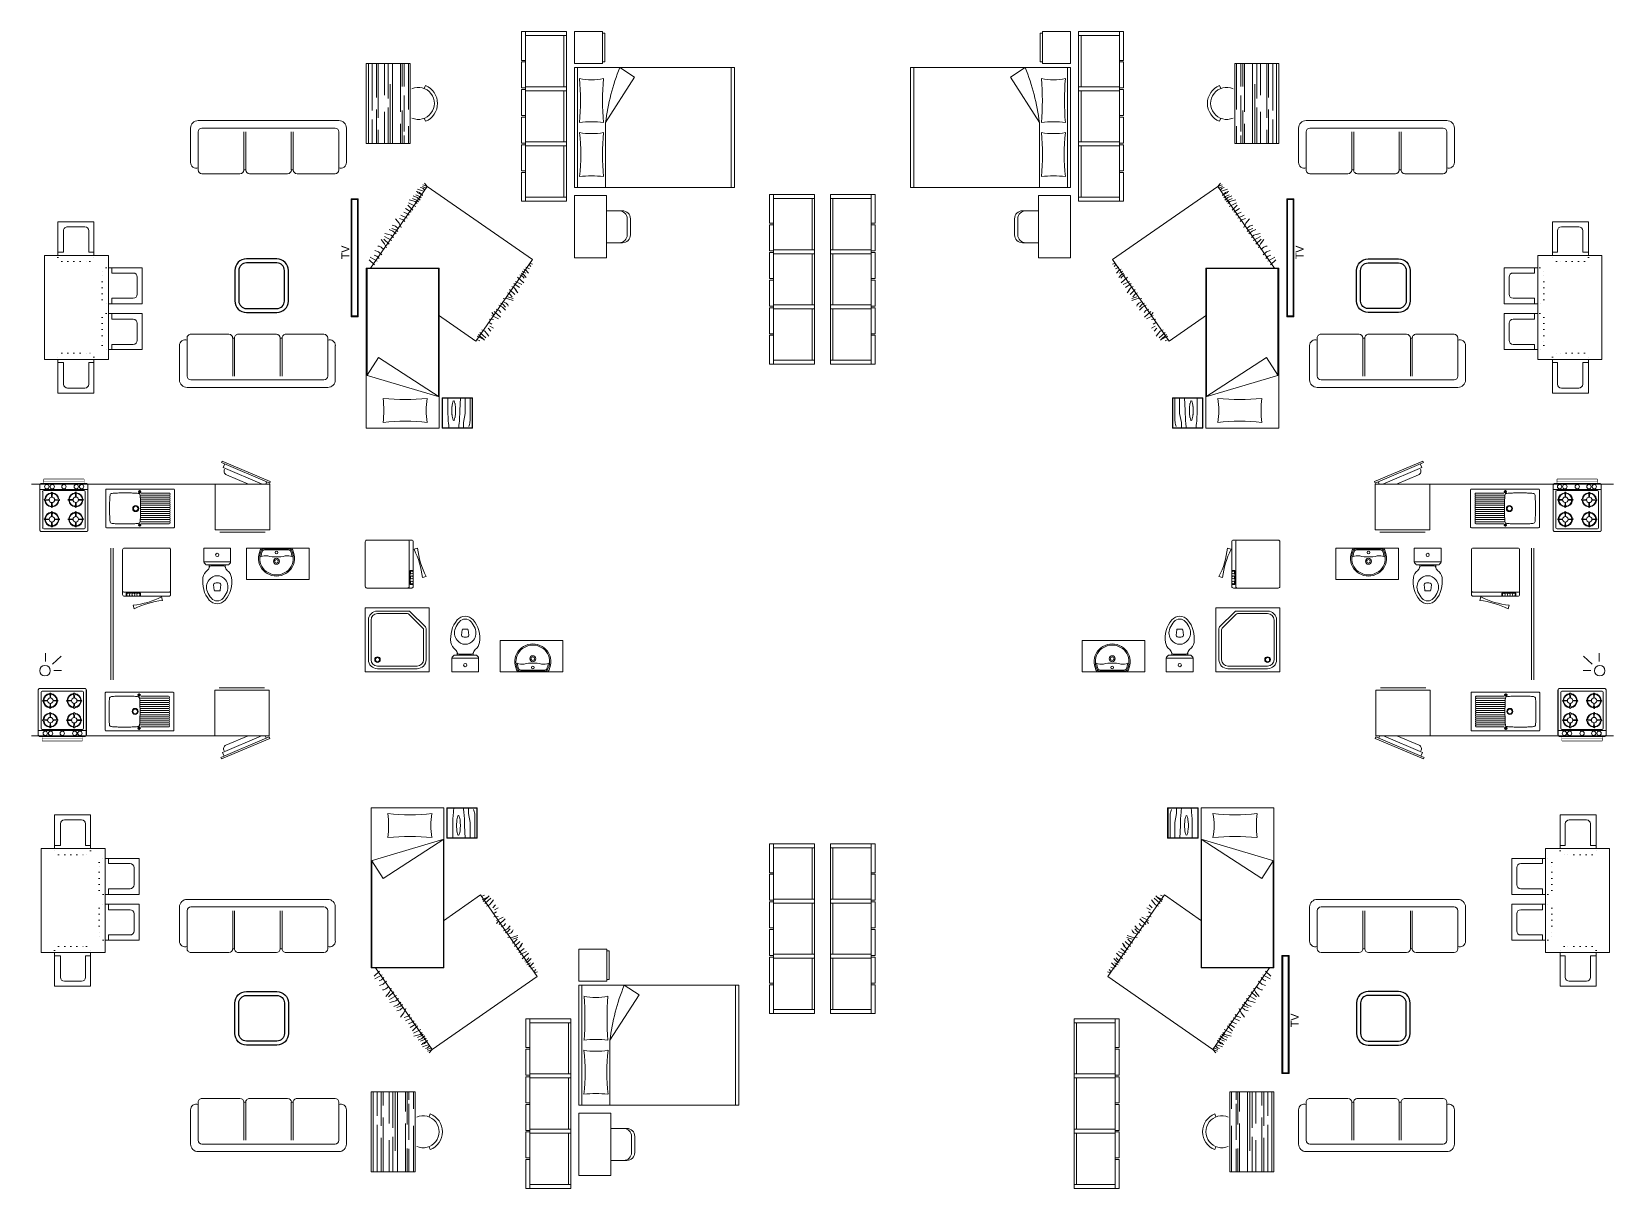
# Model space of a CAD drawing. Header units: centimetres. Extents: x 562865 to 1310255, y -148070 to 32737.
# Drawn here: x 608587 to 610563, y 17103 to 18549 of the extents above; entities that cross this region are included whole.
import ezdxf
from ezdxf.enums import TextEntityAlignment as Align

# ---------------------------------------------------------------- set-up
doc = ezdxf.new("R2010")
doc.units = ezdxf.units.CM
doc.header["$LTSCALE"] = 2.5
doc.linetypes.add('ACAD_ISO07W100', pattern=[3, 0, -3])
doc.layers.get('0').update_dxf_attribs({"color": 86})
doc.layers.add('iç ölçü', color=106, linetype='Continuous', lineweight=18)
doc.styles.add('PINAR', font='comic.ttf')

# ---------------------------------------------------------------- blocks, each defined once
blk = doc.blocks.new('Buzdlb')
at = {"linetype": 'Continuous'}
for p, q in [((-34, -61), (-34, -4)), ((-34, -4), (-34, -61)), ((28.3, -1), (-28.3, -1)), ((34, -4), (34, -61)), ((-33.3, -61), (-34, -61)), ((-34, -61), (-33.3, -61)), ((34, -61), (-33.3, -61)), ((34.8, -64.1), (-25.4, -89.7))]:
    blk.add_line(p, q, dxfattribs=at)
blk.add_line((-34, -61), (34, -61))
at = {"color": 8, "linetype": 'Continuous'}
for p, q in [((-26.2, -87.9), (34, -62.3)), ((-24.1, -81.6), (24.5, -61)), ((7.7, -61), (-19.9, -72.7)), ((30.1, -63.3), (29.1, -61)), ((34, -62.3), (34.8, -64.1)), ((-25.4, -89.7), (-26.2, -87.9)), ((-24.1, -81.6), (-22.4, -85.6))]:
    blk.add_line(p, q, dxfattribs=at)
at = {"linetype": 'Continuous'}
blk.add_lwpolyline([(34, -4), (-33.3, -4), (-34, -4), (-33.3, -4)], dxfattribs=at)
at = {"color": 8, "linetype": 'Continuous'}
blk.add_arc((-18, -77.3), 5, 113.0218, 209.5883, dxfattribs=at)
blk = doc.blocks.new('Firin-1')
for p, q in [((-26.8, -49.8), (-26.8, -4.8)), ((-25.5, -3.4), (25, -3.4)), ((26.3, -4.8), (26.3, -49.8)), ((-30.3, -52.6), (29.7, -52.6)), ((25, -51.2), (-25.5, -51.2))]:
    blk.add_line(p, q)
at = {"color": 8}
for p, q in [((-24.6, -14.6), (-19.1, -15)), ((-24.6, -16), (-19.1, -15.7)), ((-15.9, -6), (-15.6, -11.5)), ((-15.9, -24.6), (-15.6, -19.2)), ((-14.6, -6), (-14.9, -11.5)), ((-14.6, -24.6), (-14.9, -19.2)), ((-5.9, -14.6), (-11.4, -15)), ((-5.9, -16), (-11.4, -15.7)), ((5.3, -14.6), (10.7, -15)), ((5.3, -16), (10.7, -15.7)), ((13.9, -6), (14.2, -11.5)), ((13.9, -24.6), (14.2, -19.2)), ((15.2, -6), (14.9, -11.5)), ((15.2, -24.6), (14.9, -19.2)), ((23.9, -14.6), (18.4, -15)), ((23.9, -16), (18.4, -15.7)), ((-24.6, -38.9), (-19.1, -39.2)), ((-15.9, -30.3), (-15.6, -35.7)), ((-14.6, -30.3), (-14.9, -35.7)), ((-5.9, -38.9), (-11.4, -39.2)), ((5.3, -39.1), (10.7, -39.4)), ((13.9, -30.4), (14.2, -35.9)), ((15.2, -30.4), (14.9, -35.9)), ((23.9, -39.1), (18.4, -39.4)), ((-24.6, -40.3), (-19.1, -39.9)), ((-15.9, -48.9), (-15.6, -43.4)), ((-14.6, -48.9), (-14.9, -43.4)), ((-5.9, -40.3), (-11.4, -39.9)), ((5.3, -40.4), (10.7, -40.1)), ((13.9, -49.1), (14.2, -43.6)), ((15.2, -49.1), (14.9, -43.6)), ((23.9, -40.4), (18.4, -40.1))]:
    blk.add_line(p, q, dxfattribs=at)
at = {"const_width": 1.36}
blk.add_lwpolyline([(29.7, -2.1), (29.7, -58, -0.414214), (27.7, -60), (-28.2, -60, -0.414214), (-30.3, -58), (-30.3, -2.1, -0.414214), (-28.2, 0), (27.7, 0, -0.414214)], format="xyb", close=True, dxfattribs=at)
at = {"color": 8, "const_width": 0.682}
for points in [[(-25.5, -61), (-25.5, -65.1)], [(-25.5, -63), (25, -63)], [(-24.8, -65.8), (24.3, -65.8)], [(25, -65.1), (25, -61)]]:
    blk.add_lwpolyline(points, dxfattribs=at)
for points in [[(-25.5, -65.1, 0.414214), (-24.8, -65.8, 0.414214)], [(24.3, -65.8, 0.414214), (25, -65.1, 0.414214)]]:
    blk.add_lwpolyline(points, format="xyb", dxfattribs=at)
at = {"color": 8}
for centre, radius in [((-15.3, -15.3), 3.41), ((14.6, -15.3), 3.41), ((-15.3, -39.6), 3.41), ((14.6, -39.7), 3.41), ((-21.6, -56), 2.73), ((-14.9, -56), 2.73), ((-0.3, -56), 2.73), ((15.2, -56), 2.73), ((21.8, -56), 2.73)]:
    blk.add_circle(centre, radius, dxfattribs=at)
for centre, start, end in [((-25.5, -4.8), 90, 180), ((25, -4.8), 0, 90), ((-25.5, -49.8), 180, 270), ((25, -49.8), 270, 0)]:
    blk.add_arc(centre, 1.36, start, end)
for centre, radius, start, end in [((-23.7, -15.3), 1.12, 142.346, 217.654), ((-15.3, -15.3), 8.86, 94.2199, 175.7801), ((-15.3, -15.3), 8.86, 184.2199, 265.7801), ((-15.3, -15.3), 8.18, 94.2736, 175.7264), ((-15.3, -15.3), 8.18, 184.2736, 265.7264), ((-19.3, -15.3), 0.415, 304.85, 55.15), ((-15.3, -6.9), 1.12, 52.346, 127.654), ((-15.3, -11.2), 0.415, 214.85, 325.15), ((-15.3, -19.4), 0.415, 34.85, 145.15), ((-15.3, -15.3), 8.86, 4.2199, 85.7801), ((-15.3, -15.3), 8.18, 4.2736, 85.7264), ((-15.3, -15.3), 8.18, 274.2736, 355.7264), ((-15.3, -15.3), 8.86, 274.2199, 355.7801), ((-11.2, -15.3), 0.415, 124.85, 235.15), ((-6.8, -15.3), 1.12, 322.346, 37.654), ((6.1, -15.3), 1.12, 142.346, 217.654), ((14.6, -15.3), 8.86, 94.2199, 175.7801), ((14.6, -15.3), 8.86, 184.2199, 265.7801), ((14.6, -15.3), 8.18, 94.2736, 175.7264), ((14.6, -15.3), 8.18, 184.2736, 265.7264), ((10.5, -15.3), 0.415, 304.85, 55.15), ((14.6, -6.9), 1.12, 52.346, 127.654), ((14.6, -11.2), 0.415, 214.85, 325.15), ((14.6, -19.4), 0.415, 34.85, 145.15), ((14.6, -15.3), 8.86, 4.2199, 85.7801), ((14.6, -15.3), 8.18, 4.2736, 85.7264), ((14.6, -15.3), 8.18, 274.2736, 355.7264), ((14.6, -15.3), 8.86, 274.2199, 355.7801), ((18.7, -15.3), 0.415, 124.85, 235.15), ((23, -15.3), 1.12, 322.346, 37.654), ((-23.7, -39.6), 1.12, 142.346, 217.654), ((-15.3, -39.6), 8.86, 94.2199, 175.7801), ((-15.3, -39.6), 8.18, 94.2736, 175.7264), ((-19.3, -39.6), 0.415, 304.85, 55.15), ((-15.3, -23.8), 1.12, 232.346, 307.654), ((-15.3, -31.2), 1.12, 52.346, 127.654), ((-15.3, -35.5), 0.415, 214.85, 325.15), ((-15.3, -39.6), 8.86, 4.2199, 85.7801), ((-15.3, -39.6), 8.18, 4.2736, 85.7264), ((-11.2, -39.6), 0.415, 124.85, 235.15), ((-6.8, -39.6), 1.12, 322.346, 37.654), ((6.1, -39.7), 1.12, 142.346, 217.654), ((14.6, -39.7), 8.86, 94.2199, 175.7801), ((14.6, -39.7), 8.18, 94.2736, 175.7264), ((10.5, -39.7), 0.415, 304.85, 55.15), ((14.6, -23.8), 1.12, 232.346, 307.654), ((14.6, -31.3), 1.12, 52.346, 127.654), ((14.6, -35.7), 0.415, 214.85, 325.15), ((14.6, -39.7), 8.86, 4.2199, 85.7801), ((14.6, -39.7), 8.18, 4.2736, 85.7264), ((18.7, -39.7), 0.415, 124.85, 235.15), ((23, -39.7), 1.12, 322.346, 37.654), ((-15.3, -39.6), 8.86, 184.2199, 265.7801), ((-15.3, -39.6), 8.18, 184.2736, 265.7264), ((-15.3, -48), 1.12, 232.346, 307.654), ((-15.3, -43.7), 0.415, 34.85, 145.15), ((-15.3, -39.6), 8.86, 274.2199, 355.7801), ((-15.3, -39.6), 8.18, 274.2736, 355.7264), ((14.6, -39.7), 8.86, 184.2199, 265.7801), ((14.6, -39.7), 8.18, 184.2736, 265.7264), ((14.6, -48.2), 1.12, 232.346, 307.654), ((14.6, -43.8), 0.415, 34.85, 145.15), ((14.6, -39.7), 8.86, 274.2199, 355.7801), ((14.6, -39.7), 8.18, 274.2736, 355.7264)]:
    blk.add_arc(centre, radius, start, end, dxfattribs=at)
blk = doc.blocks.new('Evye-2')
for p, q in [((-37.5, -23), (-37.5, 23.5)), ((-36.5, 24.5), (47.5, 24.5)), ((3, 21), (7, 21)), ((5, 19), (5, 23)), ((48.5, -23), (48.5, 23.5)), ((5, -22.5), (5, -18.5)), ((-36.5, -24), (47.5, -24)), ((3, -20.5), (7, -20.5))]:
    blk.add_line(p, q)
at = {"color": 8}
for p, q in [((41.7, 16.9366), (5.5459, 16.9366)), ((41.7, 14.3766), (6, 14.3766)), ((41.7, 11.8166), (6, 11.8166)), ((41.7, 9.2566), (6, 9.2566)), ((41.7, 6.6966), (6.0519, 6.6966)), ((41.7, 4.1366), (6.0917, 4.1366)), ((41.7, 1.5766), (6.1117, 1.5766)), ((7, 19.5), (41.7, 19.5)), ((42.9, 18.3), (42.9, 18.1366)), ((42.9, 15.7366), (42.9, 15.5766)), ((42.9, 13.1766), (42.9, 13.0166)), ((42.9, 10.6166), (42.9, 10.4566)), ((42.9, 8.0566), (42.9, 7.8966)), ((42.9, 5.4966), (42.9, 5.3366)), ((42.9, 2.9366), (42.9, 2.7766)), ((42.9, 0.3766), (42.9, 0.2166)), ((41.7, -16.3434), (5.5602, -16.3434)), ((41.7, -8.6634), (6, -8.6634)), ((41.7, -11.2234), (6, -11.2234)), ((41.7, -13.7834), (6, -13.7834)), ((41.7, -6.1034), (6.0537, -6.1034)), ((41.7, -3.5434), (6.0928, -3.5434)), ((41.7, -0.9834), (6.1121, -0.9834)), ((7, -19), (41.7, -19)), ((42.9, -2.1834), (42.9, -2.3434)), ((42.9, -4.7434), (42.9, -4.9034)), ((42.9, -7.3034), (42.9, -7.4634)), ((42.9, -9.8634), (42.9, -10.0234)), ((42.9, -12.4234), (42.9, -12.5834)), ((42.9, -14.9834), (42.9, -15.1434)), ((42.9, -17.5434), (42.9, -17.8))]:
    blk.add_line(p, q, dxfattribs=at)
for centre, radius in [((5, 21), 1.5), ((0, 0), 3.75), ((0, 0), 2.9), ((5, -20.5), 1.5)]:
    blk.add_circle(centre, radius)
for centre, radius, start, end in [((-36.5, 23.5), 1, 90, 180), ((47.5, 23.5), 1, 0, 90), ((299.8725, 0.2501), 332.4869, 178.626321, 180.000028), ((299.8725, 0.2498), 332.4869, 179.999972, 181.373679), ((134.2205, 4.2225), 166.7873, 176.686806, 178.626337), ((34.8012, 9.9778), 67.2016, 174.430498, 176.686733), ((-29.5, 16.5), 2.5831, 90, 180), ((-22.9779, -47.8015), 67.2017, 93.313256, 95.56949), ((-17.2225, -147.2206), 166.7873, 91.373663, 93.313194), ((-13.2502, -312.8726), 332.4869, 89.999972, 91.373679), ((-13.2498, -312.8726), 332.4869, 88.626321, 90.000028), ((-9.2775, -147.2206), 166.7873, 86.686806, 88.626337), ((-3.5221, -47.8011), 67.2014, 84.430506, 86.686741), ((3, 16.5), 2.5831, 0, 90), ((-61.3012, 9.9779), 67.2016, 3.313246, 5.569481), ((-160.7205, 4.2225), 166.7873, 1.373663, 3.313194), ((-326.3726, 0.2498), 332.4869, 358.626321, 0.000028), ((-326.3725, 0.2501), 332.4869, 359.999972, 1.373679), ((134.2205, -3.7226), 166.7873, 181.373663, 183.313194), ((34.8012, -9.4779), 67.2015, 183.313269, 185.569504), ((-29.5, -16), 2.5831, 180, 270), ((-22.9779, 48.3014), 67.2017, 264.43051, 266.686744), ((-17.2225, 147.7205), 166.7873, 266.686806, 268.626337), ((-13.2502, 313.3725), 332.4869, 268.626321, 270.000028), ((-13.2498, 313.3725), 332.4869, 269.999972, 271.373679), ((-9.2775, 147.7205), 166.7873, 271.373663, 273.313194), ((-3.5221, 48.301), 67.2014, 273.313238, 275.569472), ((3, -16), 2.5831, 270, 0), ((-61.3012, -9.478), 67.2015, 354.430518, 356.686753), ((-160.7205, -3.7226), 166.7873, 356.686806, 358.626337), ((-36.5, -23), 1, 180, 270), ((47.5, -23), 1, 270, 0)]:
    blk.add_arc(centre, radius, start, end)
for centre, start, end in [((41.7, 18.3), 0, 90), ((41.7, 18.1366), 270, 0), ((41.7, 15.7366), 0, 90), ((41.7, 15.5766), 270, 0), ((41.7, 13.1766), 0, 90), ((41.7, 13.0166), 270, 0), ((41.7, 10.6166), 0, 90), ((41.7, 10.4566), 270, 0), ((41.7, 8.0566), 0, 90), ((41.7, 7.8966), 270, 0), ((41.7, 5.4966), 0, 90), ((41.7, 5.3366), 270, 0), ((41.7, 2.9366), 0, 90), ((41.7, 2.7766), 270, 0), ((41.7, 0.3766), 0, 90), ((41.7, 0.2166), 270, 0), ((41.7, -2.1834), 0, 90), ((41.7, -2.3434), 270, 0), ((41.7, -4.7434), 0, 90), ((41.7, -4.9034), 270, 0), ((41.7, -7.3034), 0, 90), ((41.7, -7.4634), 270, 0), ((41.7, -9.8634), 0, 90), ((41.7, -10.0234), 270, 0), ((41.7, -12.4234), 0, 90), ((41.7, -12.5834), 270, 0), ((41.7, -14.9834), 0, 90), ((41.7, -15.1434), 270, 0), ((41.7, -17.5434), 0, 90), ((41.7, -17.8), 270, 0)]:
    blk.add_arc(centre, 1.2, start, end, dxfattribs=at)
blk = doc.blocks.new('Klozet-1')
for p, q in [((16.75, 0), (-16.75, 0)), ((16.75, -17.5), (16.75, 0)), ((-16.75, -17.5), (-16.75, 0)), ((0, -17), (-16.75, -17)), ((0, -17), (16.75, -17)), ((0, -21), (-13.8398, -21)), ((-10, -23), (-10, -21)), ((-8.0157, -22.0272), (0, -22.0272)), ((0, -21), (13.8397, -21)), ((8.0156, -22.0272), (0, -22.0272)), ((10, -23), (10, -21)), ((-3.7475, -52.5499), (-4.5772, -46.068)), ((0, -53.5), (-2.7488, -53.5)), ((0, -53.5), (2.7487, -53.5)), ((3.7475, -52.5499), (4.5771, -46.068))]:
    blk.add_line(p, q)
for centre, radius, start, end in [((-14.75, -17.5), 2, 180, 245.214224), ((-16.6366, -21.5854), 2.5, 21.212156, 65.214224), ((0, -8.5), 2, 90, 270), ((0, -8.5), 2, 270, 90), ((16.6365, -21.5854), 2.5, 114.785776, 158.787844), ((14.75, -17.5), 2, 294.785776, 0), ((16.7492, -42.2359), 35, 171.135952, 220.418686), ((-4, -39), 14, 126.869898, 171.135952), ((-13.8398, -20.5), 0.5, 201.212156, 270), ((-16, -23), 6, 306.869898, 0), ((0, -47.5), 13, 90, 142.16423), ((-8.0157, -24.0272), 2, 90, 176.416678), ((0, -47.5), 13, 37.83577, 90), ((8.0156, -24.0272), 2, 3.583322, 90), ((-16.7492, -42.2359), 35, 319.581314, 8.864048), ((16, -23), 6, 180, 233.130102), ((4, -39), 14, 8.864048, 53.130102), ((13.8397, -20.5), 0.5, 270, 338.787844), ((1.5795, -48.7268), 15, 142.16423, 203.165473), ((16.7492, -42.2359), 31.5, 203.165473, 220.418686), ((-2.5933, -45.8141), 2, 103.10266, 187.293703), ((-2.7488, -52.5), 1, 182.862405, 270), ((0.8071, -60.4236), 17, 92.721352, 103.10266), ((-0.8072, -60.4236), 17, 76.89734, 87.278648), ((2.7487, -52.5), 1, 270, 357.137595), ((2.5933, -45.8141), 2, 352.706297, 76.89734), ((-16.7492, -42.2359), 31.5, 319.581314, 336.834527), ((-1.5796, -48.7268), 15, 336.834527, 37.83577), ((0, -56.5), 13, 220.418686, 270), ((0, -56.5), 9.5, 220.418686, 270), ((0, -56.5), 9.5, 270, 319.581314), ((0, -56.5), 13, 270, 319.581314)]:
    blk.add_arc(centre, radius, start, end)
blk = doc.blocks.new('Lav-1')
for p, q in [((-18.7083, 0), (18.7083, 0)), ((-15.105, -2.2), (0, -2.2)), ((15.105, -2.2), (0, -2.2))]:
    blk.add_line(p, q)
at = {"color": 8}
for p in [(-15.9925, -0.7), (15.9925, -0.7)]:
    blk.add_line(p, (0, -0.7), dxfattribs=at)
for centre, radius, start, end in [((0, -12.5), 22.5, 146.251011, 270), ((0, -12.5), 22.5, 270, 33.748989), ((0, -12.5), 19.5, 152.688782, 175.764074), ((-13.5377, -21.504), 12, 77.387843, 119.499625), ((-15.105, -4.7), 2.5, 90, 152.688782), ((0, 39), 50, 257.387843, 270), ((0, 39), 50, 270, 282.612157), ((13.5377, -21.504), 12, 60.500375, 102.612157), ((15.105, -4.7), 2.5, 27.311218, 90), ((0, -12.5), 19.5, 4.235926, 27.311218)]:
    blk.add_arc(centre, radius, start, end)
for centre, radius, start, end in [((0, -12.5), 21, 149.821029, 270), ((-15.9925, -3.2), 2.5, 90, 149.821029), ((0, -16.5), 3.75, 90, 270), ((0, -16.5), 2.3, 90, 270), ((0, -5.5), 1.75, 90, 270), ((0, -12.5), 21, 270, 30.178971), ((0, -5.5), 1.75, 270, 90), ((0, -16.5), 3.75, 270, 90), ((0, -16.5), 2.3, 270, 90), ((15.9925, -3.2), 2.5, 30.178971, 90)]:
    blk.add_arc(centre, radius, start, end, dxfattribs=at)
blk = doc.blocks.new('C.Mak')
at = {"color": 8}
for p, q in [((25.7, -56.1), (8.1, -56.1)), ((8.1, -56.1), (8.1, -59.3)), ((25.7, -59.3), (25.7, -56.1))]:
    blk.add_line(p, q, dxfattribs=at)
blk.add_lwpolyline([(-27.7, 0, 0.414214), (-29.7, -2), (-29.7, -58, 0.414214), (-27.7, -60), (28.2, -60, 0.414214), (30.3, -58), (30.3, -2, 0.414214), (28.2, 0)], format="xyb", close=True)
blk.add_lwpolyline([(-29.7, -53, 0.414214), (-27.7, -55), (28.2, -55, 0.414214), (30.3, -53)], format="xyb")
blk.add_lwpolyline([(15.9, -76), (17.2, -71.4, -0.091234), (-18.2, -60.9), (-19.5, -65.4, -0.091234)], format="xyb", close=True, dxfattribs=at)
for centre in [(10.7, -58.2), (16.9, -58.2), (23.3, -58.2)]:
    blk.add_circle(centre, 1.82, dxfattribs=at)
blk = doc.blocks.new('Dus')
for p, q in [((40, 0), (-40, 0)), ((-40, 0), (-40, -80)), ((40, -80), (40, 0)), ((-35.1213, -23.8298), (-16.1702, -4.8786)), ((24.8, -4), (-14.0488, -4)), ((36, -64.8), (36, -15.2)), ((-36, -25.9511), (-36, -64.8)), ((-24.8, -76), (24.8, -76)), ((-40, -80), (40, -80))]:
    blk.add_line(p, q)
at = {"color": 8}
for p, q in [((-31.9213, -25.1553), (-14.8447, -8.0786)), ((24.8, -7.2), (-12.7233, -7.2)), ((32.8, -64.8), (32.8, -15.2)), ((-32.8, -27.2766), (-32.8, -64.8)), ((-24.8, -72.8), (24.8, -72.8))]:
    blk.add_line(p, q, dxfattribs=at)
for radius in [3.5, 2.6]:
    blk.add_circle((24.7, -64.7), radius, dxfattribs=at)
for centre, radius, start, end in [((-14.0488, -7), 3, 90, 135), ((24.8, -15.2), 11.2, 0, 90), ((-33, -25.9511), 3, 135, 180), ((-24.8, -64.8), 11.2, 180, 270), ((24.8, -64.8), 11.2, 270, 0)]:
    blk.add_arc(centre, radius, start, end)
for centre, radius, start, end in [((-12.7233, -10.2), 3, 90, 135), ((24.8, -15.2), 8, 0, 90), ((-29.8, -27.2766), 3, 135, 180), ((-24.8, -64.8), 8, 180, 270), ((24.8, -64.8), 8, 270, 0)]:
    blk.add_arc(centre, radius, start, end, dxfattribs=at)
blk = doc.blocks.new('A$C3A3D5CC0')
at = {"color": 33}
for p, q in [((0, 9.5), (0, 185.2)), ((9.5, 194.7), (52.3, 194.7)), ((52.3, 0), (9.5, 0))]:
    blk.add_line(p, q, dxfattribs=at)
for p, q in [((9.5, 14.2), (9.5, 180.5)), ((14.2, 185.2), (61.7, 185.2)), ((66.5, 180.5), (66.5, 133)), ((61.7, 128.2), (14.2, 128.2)), ((14.2, 125.9), (61.7, 125.9)), ((61.7, 128.2), (61.7, 125.9)), ((66.5, 121.1), (66.5, 73.6)), ((9.5, 14.2), (9.5, 61.7)), ((61.7, 68.9), (14.2, 68.9)), ((14.2, 66.5), (61.7, 66.5)), ((61.7, 68.9), (61.7, 66.5)), ((66.5, 61.7), (66.5, 14.2)), ((61.7, 9.5), (14.2, 9.5))]:
    blk.add_line(p, q)
for centre, radius, start, end in [((9.5, 185.2), 9.5, 90, 180), ((52.3, 187.6), 7.12, 340.5288, 90), ((9.5, 9.5), 9.5, 180, 270), ((52.3, 7.1), 7.12, 270, 19.4712)]:
    blk.add_arc(centre, radius, start, end, dxfattribs=at)
for centre, start, end in [((14.2, 180.5), 90, 180), ((61.7, 180.5), 360, 90), ((61.7, 133), 270, 0), ((61.7, 121.1), 360, 90), ((61.7, 73.6), 270, 0), ((61.7, 61.7), 360, 90), ((14.2, 14.2), 180, 270), ((61.7, 14.2), 270, 0)]:
    blk.add_arc(centre, 4.75, start, end)
blk = doc.blocks.new('A$C7BC649DF')
at = {"color": 33}
for p, q in [((60.5, 214.3), (105.5, 214.3)), ((60.5, 176.1), (60.5, 214.3)), ((105.5, 214.3), (105.5, 176.1)), ((0, 159.7), (0, 114.7)), ((38.2, 159.7), (0, 159.7)), ((122.2, 172.2), (42.2, 172.2)), ((42.2, 42.2), (42.2, 172.2)), ((122.2, 172.2), (122.2, 42.2)), ((0, 114.7), (38.2, 114.7)), ((0, 57.8), (0, 102.8)), ((0, 102.8), (38.2, 102.8)), ((38.2, 57.8), (0, 57.8)), ((122.2, 42.2), (42.2, 42.2)), ((60.5, 38.2), (60.5, 0)), ((105.5, 0), (105.5, 38.2)), ((60.5, 0), (105.5, 0))]:
    blk.add_line(p, q, dxfattribs=at)
for p, q in [((66.8, 176.1), (66.8, 203)), ((71.8, 208), (93.3, 208)), ((98.3, 203), (98.3, 176.1)), ((38.2, 159.7), (38.2, 153.3)), ((38.2, 159.7), (42.2, 159.7)), ((60.5, 176.1), (66.8, 176.1)), ((60.5, 176.1), (60.5, 172.2)), ((98.3, 176.1), (105.5, 176.1)), ((105.5, 176.1), (105.5, 172.2)), ((6.3, 148.3), (6.3, 126.4)), ((38.2, 153.3), (11.3, 153.3)), ((11.3, 121.9), (38.2, 121.9)), ((38.2, 121.9), (38.2, 114.7)), ((38.2, 114.7), (42.2, 114.7)), ((38.2, 95.6), (38.2, 102.8)), ((38.2, 102.8), (42.2, 102.8)), ((6.3, 69.1), (6.3, 90.6)), ((11.3, 95.6), (38.2, 95.6)), ((38.2, 64.1), (11.3, 64.1)), ((38.2, 57.8), (38.2, 64.1)), ((38.2, 57.8), (42.2, 57.8)), ((60.5, 38.2), (60.5, 42.2)), ((105.5, 38.2), (105.5, 42.2)), ((60.5, 38.2), (66.8, 38.2)), ((66.8, 38.2), (66.8, 11.3)), ((98.3, 11.3), (98.3, 38.2)), ((98.3, 38.2), (105.5, 38.2)), ((71.8, 6.3), (93.3, 6.3))]:
    blk.add_line(p, q)
at = {"linetype": 'ACAD_ISO07W100'}
for p, q in [((60.5, 169.4), (60.5, 172.2)), ((100.5, 164.4), (65.5, 164.4)), ((105.5, 172.2), (105.5, 169.4)), ((49.9, 119.7), (49.9, 154.7)), ((49.9, 97.8), (49.9, 62.8)), ((100.5, 49.9), (65.5, 49.9))]:
    blk.add_line(p, q, dxfattribs=at)
for centre, start, end in [((71.8, 203), 90, 180), ((93.3, 203), 0, 90), ((11.3, 148.3), 90, 180), ((11.3, 126.9), 180, 270), ((11.3, 90.6), 90, 180), ((11.3, 69.1), 180, 270), ((71.8, 11.3), 180, 270), ((93.3, 11.3), 270, 0)]:
    blk.add_arc(centre, 5, start, end)
for centre, start, end in [((44.9, 154.7), 0, 90), ((65.5, 169.4), 180, 270), ((100.5, 169.4), 270, 0), ((44.9, 119.7), 270, 0), ((44.9, 97.8), 0, 90), ((44.9, 62.8), 270, 0), ((65.5, 44.9), 90, 180), ((100.5, 44.9), 0, 90)]:
    blk.add_arc(centre, 5, start, end, dxfattribs=at)
blk = doc.blocks.new('A$C355D1F9A')
for p, q in [((0, 0), (0, 212)), ((56, 212), (0, 212)), ((51, 207), (0, 207)), ((3, 143), (3, 207)), ((51, 212), (51, 0)), ((56, 176), (56, 212)), ((51, 176), (56, 176)), ((51, 174), (56, 174)), ((56, 141.5), (56, 174)), ((51, 143), (0, 143)), ((51, 141.5), (56, 141.5)), ((51, 139.5), (56, 139.5)), ((56, 139.5), (56, 107)), ((51, 138), (0, 138)), ((3, 138), (3, 74)), ((51, 107), (56, 107)), ((51, 105), (56, 105)), ((56, 105), (56, 72.5)), ((0, 74), (51, 74)), ((0, 69), (51, 69)), ((3, 69), (3, 5)), ((51, 72.5), (56, 72.5)), ((51, 70.5), (56, 70.5)), ((56, 70.5), (56, 38)), ((51, 38), (56, 38)), ((51, 36), (56, 36)), ((56, 36), (56, 0)), ((51, 5), (0, 5)), ((56, 0), (0, 0))]:
    blk.add_line(p, q)
blk = doc.blocks.new('Yatak-1b')
for p, q in [((-41.8, 200), (-41.8, 162)), ((-3.8, 200), (-41.8, 200)), ((-41.3, 199.5), (-41.3, 162.5)), ((-4.3, 199.5), (-41.3, 199.5)), ((-4.3, 162.5), (-4.3, 199.5)), ((-3.8, 162), (-3.8, 200)), ((91, 200), (0, 200)), ((0, 200), (0, 0)), ((91, 135.5), (91, 200)), ((-3.8, 162), (-41.8, 162)), ((-41.3, 162.5), (-4.3, 162.5)), ((91, 135.5), (91, 0)), ((91, 0), (0, 0))]:
    blk.add_line(p, q)
at = {"color": 33}
for p, q in [((-30.6, 192.9), (-30.6, 200)), ((-38.8, 190.3), (-38.5, 192.7)), ((-38.8, 162), (-38.8, 190.3)), ((-32.8, 181.9), (-30.6, 192.9)), ((-32.8, 162), (-32.8, 181.9)), ((-25.9, 178.1), (-26.6, 162)), ((-18.3, 190.4), (-18.9, 190)), ((-17.6, 190), (-18.3, 190.4)), ((-11, 178.1), (-11, 162)), ((-18.9, 166.1), (-18.3, 165.7)), ((-18.3, 165.7), (-17.6, 166.1)), ((0, 160.9), (75.7, 111.9)), ((0, 160.9), (91, 134)), ((75.7, 111.9), (90, 133.9))]:
    blk.add_line(p, q, dxfattribs=at)
at = {"color": 8}
for p, q in [((0.6, 160.8), (0.6, 0)), ((90, 0), (90, 133.9)), ((-59.2, 81.3), (-62.1, 85.2)), ((-57.1, 78.8), (-59.2, 81.3)), ((-51.1, 80.3), (-58.6, 87.1)), ((-49.2, 83.1), (-56.7, 89.9)), ((-47.7, 85.2), (-56.1, 89.2)), ((-47.1, 89.2), (-50.8, 90.9)), ((-69, 54.3), (-76.7, 61.2)), ((-65.8, 59.2), (-74.2, 63.2)), ((-62.5, 63.9), (-68, 64.3)), ((-63.3, 72.4), (-67.9, 74.9)), ((-61.6, 67.5), (-65.9, 69.9)), ((-61.3, 74.9), (-64.7, 78.7)), ((-53.4, 77), (-57.1, 78.8)), ((-86.1, 38.3), (-92.5, 40.6)), ((-85.8, 45.7), (-86.5, 47.4)), ((-83.9, 43.9), (-85.8, 45.7)), ((-79.6, 41.6), (-83.9, 43.9)), ((-79.5, 45.2), (-83, 48.9)), ((-79.3, 49), (-82.8, 52.7)), ((-76.7, 43.6), (-79.5, 45.2)), ((-74.7, 46.5), (-79.3, 49)), ((-75.2, 52.8), (-77.2, 55.3)), ((-71.5, 51.1), (-75.2, 52.8)), ((-65.8, 55.3), (-68.7, 59.3)), ((-95.4, 16.6), (-103.2, 20.3)), ((-93.5, 19.3), (-100.4, 24.3)), ((-95.3, 27), (-98.2, 30.9)), ((-93.4, 24.3), (-96.9, 28)), ((-88.2, 26.9), (-94.8, 32.8)), ((-91, 23), (-93.4, 24.3)), ((-86.1, 35.9), (-92.6, 38.1)), ((-88, 32.1), (-91.5, 35.8)), ((-85.6, 30.8), (-88, 32.1)), ((-79.9, 37.9), (-86.1, 38.3)), ((-108.6, -1.3), (-112.9, 1)), ((-108.4, 2.7), (-111.9, 6.4)), ((-105.4, 7.9), (-108.9, 11.7)), ((-106, 1.3), (-108.4, 2.7)), ((-103.7, 3.6), (-108.3, 6.1)), ((-104.2, 9.9), (-106.2, 12.4)), ((-98, 11.4), (-105.7, 18.3)), ((-102.5, 6.3), (-105.4, 7.9)), ((-101.1, 8.4), (-104.2, 9.9)), ((90, 0.6), (0, 0.6)), ((-113.5, -6.1), (-116.8, -4.8)), ((-112.7, -4.6), (-114.7, -2.1)), ((71.7, -16.8), (75.7, -20.2)), ((74.9, -12.2), (77.8, -15)), ((77.2, -8.9), (86.2, -13.5)), ((77.8, -15), (80.9, -16.1)), ((80.5, -4), (87.2, -10.5)), ((56.8, -38.1), (59.8, -41)), ((59, -34.7), (68.1, -39.5)), ((62.5, -30), (69.2, -36.4)), ((65.8, -25.3), (68, -30.3)), ((68, -30.3), (72.4, -35.6)), ((68.8, -23.1), (72.5, -26.3)), ((72.5, -26.3), (74.9, -27.4)), ((74.9, -27.4), (76.7, -27.6)), ((75.7, -20.2), (80.4, -22.2)), ((42.7, -58.4), (44.8, -60.2)), ((47.4, -50.6), (50, -56.3)), ((50, -56.3), (54.3, -61.5)), ((50.8, -49), (54.5, -52.3)), ((51.6, -45.6), (54.1, -47.8)), ((53.7, -42.8), (57.6, -46.2)), ((54.1, -47.8), (58.8, -49.7)), ((54.5, -52.3), (56.8, -53.4)), ((56.8, -53.4), (58.6, -53.5)), ((57.6, -46.2), (62.4, -48.1)), ((59.8, -41), (62.9, -42)), ((62.9, -42), (67.6, -43.4)), ((28.9, -76.9), (38, -81.6)), ((32.9, -72.6), (39.1, -78.6)), ((34.8, -69.8), (41.9, -74.5)), ((37.3, -66.2), (39.4, -68)), ((39.4, -68), (44.1, -70)), ((40, -62.3), (47.8, -66.3)), ((44.8, -60.2), (49.5, -62.2)), ((17.9, -97.4), (20.3, -100.1)), ((19, -96.1), (22.1, -97.2)), ((20.1, -90.9), (27.3, -94.6)), ((20.7, -91.2), (24.4, -94.4)), ((22.1, -97.2), (26.8, -98.6)), ((22.3, -87.8), (24.4, -89.6)), ((23.6, -84.9), (27.5, -88.3)), ((24.4, -89.6), (29.1, -91.6)), ((24.4, -94.4), (26.7, -95.5)), ((25.8, -82.8), (28.2, -85)), ((26.7, -95.5), (28.5, -95.6)), ((27.2, -80.7), (29.7, -83.1)), ((27.5, -88.3), (32.2, -90.3)), ((28.2, -85), (33, -86.9)), ((29.7, -83.1), (32.8, -84.1)), ((32.8, -84.1), (37.5, -85.5)), ((14.7, -102), (20.3, -104.2)), ((14.7, -102), (18.2, -106.4)), ((16, -99.9), (20.8, -101.9)), ((20.3, -100.1), (22.9, -100.8)), ((22.9, -100.8), (23, -100.9))]:
    blk.add_line(p, q, dxfattribs=at)
at = {"color": 33}
blk.add_lwpolyline([(0.6, 58.9), (-45.8, 91.2), (-116.6, -10.7), (14.7, -102), (85.5, -0.1), (84.5, 0.6)], dxfattribs=at)
for centre, radius, start, end in [((-23.6, 191.2), 15, 154.0085, 174.2856), ((56.8, 185.9), 82.3, 170.1544, 174.0179), ((-94.2, 185.9), 82.8, 5.9821, 9.7958), ((131.9, 178.1), 157.8, 174.0179, 180), ((45.8, 178.1), 66.4, 175.5996, 180), ((45.8, 178.1), 66.4, 180, 184.4003), ((13.8, 180.5), 34.3, 169.4757, 175.5997), ((-5.9, 184.2), 14.2, 155.8434, 169.4757), ((-30.6, 184.2), 14.2, 10.5243, 24.1566), ((-50.4, 180.5), 34.3, 4.4004, 10.5243), ((-82.3, 178.1), 66.4, 0, 4.4003), ((-82.3, 178.1), 66.4, 355.5996, 0), ((-169.3, 178.1), 158.3, 0, 5.9821), ((-66.7, 177.9), 82.9, 349.5741, 10.4259), ((42.3, 412.2), 221.1, 262.855, 277.145), ((205.7, 177.9), 136.7, 173.6991, 186.3009), ((13.8, 175.6), 34.3, 184.4004, 190.5243), ((-5.9, 171.9), 14.2, 190.5243, 204.1566), ((-30.6, 171.9), 14.2, 335.8434, 349.4757), ((-50.4, 175.6), 34.3, 349.4757, 355.5997), ((42.3, -95), 259.3, 83.9124, 96.0876)]:
    blk.add_arc(centre, radius, start, end, dxfattribs=at)
blk = doc.blocks.new('Table-4')
at = {"color": 33}
for p, q in [((-18.6, 72.5), (-22.3, 73.9)), ((18.6, 72.5), (22.3, 73.9)), ((-50, 0), (-50, 55)), ((-50, 55), (50, 55)), ((50, 55), (50, 0)), ((50, 0), (-50, 0))]:
    blk.add_line(p, q, dxfattribs=at)
at = {"color": 8}
for p, q in [((-50, 53), (7.5, 53)), ((-50, 47.4), (-21.3, 47.4)), ((-50, 45), (-21, 45)), ((-49.5, 42.9), (10.5, 42.9)), ((-10, 47.4), (35, 47.4)), ((9, 45), (50, 45)), ((25.5, 42.9), (50, 42.9)), ((28.5, 53), (50, 53)), ((39.9, 47.4), (50, 47.4)), ((-50, 32.9), (50, 32.9)), ((-50, 27.4), (-6.3, 27.4)), ((-50, 22.8), (-10.5, 22.8)), ((-24, 30), (50, 30)), ((5, 27.4), (50, 27.4)), ((10.5, 22.8), (50, 22.8)), ((-50, 15), (18, 15)), ((-50, 12.8), (-7.5, 12.8)), ((-50, 7.5), (8.7, 7.5)), ((-50, 2.7), (49.5, 2.7)), ((7.5, 12.8), (50, 12.8)), ((20, 7.5), (50, 7.5)), ((33, 15), (50, 15))]:
    blk.add_line(p, q, dxfattribs=at)
at = {"color": 33}
blk.add_arc((0, 65.1), 24, 21.5068, 158.4932, dxfattribs=at)
at = {"color": 0}
blk.add_arc((0, 65.1), 20, 336.3107, 203.6893, dxfattribs=at)
blk = doc.blocks.new('A$C5B622B99')
for p, q in [((0, 200), (40, 200)), ((0, 165), (0, 200)), ((40, 165), (40, 200)), ((205, 200), (283, 200)), ((205, 160), (205, 200)), ((283, 160), (283, 200)), ((45, 143.2), (45, 196)), ((195, 161), (195, 196)), ((0, 165), (40, 165)), ((205, 160), (283, 160)), ((45, 0), (45, 4)), ((195, 4), (195, 0)), ((195, 0), (45, 0))]:
    blk.add_line(p, q)
at = {"color": 42}
for p, q in [((2, 161.8), (2, 165)), ((38, 161.8), (2, 161.8)), ((38, 165), (38, 161.8)), ((57.1, 124.7), (113.8, 161)), ((195, 161), (113.8, 161)), ((195, 161), (195, 4)), ((224, 160), (224, 140)), ((264, 160), (264, 140)), ((57.1, 124.7), (45, 143.1)), ((45, 4), (45, 143.1)), ((234, 134), (254, 134)), ((234, 130), (254, 130)), ((195, 4), (45, 4))]:
    blk.add_line(p, q, dxfattribs=at)
blk.add_lwpolyline([(45, 200), (195, 200), (195, 196), (45, 196)], close=True)
for centre, radius, start, end in [((-12.2, 178.5), 72.6, 348.068, 11.932), ((86.3, 527.8), 335.5, 265.2981, 274.7019), ((224.4, 178.5), 111.7, 172.2808, 187.7192), ((153.7, 412.9), 221.1, 262.855, 277.145), ((44.7, 178.5), 82.9, 349.5741, 10.4259), ((317.1, 178.5), 136.7, 173.6991, 186.3009), ((86.3, -141.4), 306.1, 84.846, 95.154), ((153.7, -94.4), 259.3, 83.9124, 96.0876), ((195, 161), 0.005, 270, 0), ((45, 143.2), 0.005, 180, 292.0158)]:
    blk.add_arc(centre, radius, start, end)
for centre, radius, start, end in [((147.5, -110.3), 273.4, 97.0858, 112.0158), ((234, 144), 10, 180, 270), ((234, 140), 10, 180, 270), ((254, 144), 10, 270, 0), ((254, 140), 10, 270, 0)]:
    blk.add_arc(centre, radius, start, end, dxfattribs=at)

msp = doc.modelspace()

# ---------------------------------------------------------------- linework, layer by layer
at = {"color": 33}
for points in [[(608840.4, 18212.7, 0.414214), (608854.9, 18198.2), (608892.9, 18198.2, 0.413154), (608907.4, 18212.6), (608907.4, 18250.7, 0.413154), (608892.9, 18265.2), (608854.9, 18265.2, 0.414214), (608840.4, 18250.7)], [(608845.4, 18212.7, 0.414214), (608854.9, 18203.2), (608892.9, 18203.2, 0.412904), (608902.4, 18212.6), (608902.4, 18250.7, 0.412904), (608892.9, 18260.2), (608854.9, 18260.2, 0.414214), (608845.4, 18250.7)], [(610308.8, 18212.7, -0.414214), (610294.3, 18198.2), (610256.3, 18198.2, -0.413154), (610241.8, 18212.6), (610241.8, 18250.7, -0.413154), (610256.3, 18265.2), (610294.3, 18265.2, -0.414214), (610308.8, 18250.7)], [(610303.8, 18212.7, -0.414214), (610294.3, 18203.2), (610256.3, 18203.2, -0.412904), (610246.8, 18212.6), (610246.8, 18250.7, -0.412904), (610256.3, 18260.2), (610294.3, 18260.2, -0.414214), (610303.8, 18250.7)], [(608840.4, 17335, -0.414214), (608854.9, 17349.5), (608892.9, 17349.5, -0.413154), (608907.4, 17335.1), (608907.4, 17297, -0.413154), (608892.9, 17282.5), (608854.9, 17282.5, -0.414214), (608840.4, 17297)], [(610308.8, 17335, 0.414214), (610294.3, 17349.5), (610256.3, 17349.5, 0.413154), (610241.8, 17335.1), (610241.8, 17297, 0.413154), (610256.3, 17282.5), (610294.3, 17282.5, 0.414214), (610308.8, 17297)], [(608845.4, 17335, -0.414214), (608854.9, 17344.5), (608892.9, 17344.5, -0.412904), (608902.4, 17335.1), (608902.4, 17297, -0.412904), (608892.9, 17287.5), (608854.9, 17287.5, -0.414214), (608845.4, 17297)], [(610303.8, 17335, 0.414214), (610294.3, 17344.5), (610256.3, 17344.5, 0.412904), (610246.8, 17335.1), (610246.8, 17297, 0.412904), (610256.3, 17287.5), (610294.3, 17287.5, 0.414214), (610303.8, 17297)]]:
    msp.add_lwpolyline(points, format="xyb", close=True, dxfattribs=at)
at = {"layer": 'iç ölçü'}
for p, q in [((608816, 17983.7), (608586.6, 17983.7)), ((610333.2, 17983.7), (610562.6, 17983.7)), ((608603.9, 17762), (608603.9, 17772.2)), ((608612.6, 17758.7), (608623.7, 17768.7)), ((610536.3, 17758.7), (610525.2, 17768.7)), ((610544.9, 17762), (610544.9, 17772.2)), ((608614.2, 17750.9), (608624, 17750.9)), ((610534.6, 17750.9), (610524.8, 17750.9)), ((608815.4, 17669), (608586.6, 17669)), ((610333.9, 17669), (610562.6, 17669))]:
    msp.add_line(p, q, dxfattribs=at)
for points in [[(608994.6, 18193), (608985.8, 18193), (608985.8, 18340.5), (608994.6, 18340.5)], [(608993.6, 18194), (608986.8, 18194), (608986.8, 18339.5), (608993.6, 18339.5)], [(610154.6, 18193), (610163.4, 18193), (610163.4, 18340.5), (610154.6, 18340.5)], [(610155.6, 18194), (610162.4, 18194), (610162.4, 18339.5), (610155.6, 18339.5)], [(608933.4, 17864.5), (608855.1, 17864.5), (608855.1, 17903.7), (608933.4, 17903.7)], [(610215.9, 17864.5), (610294.1, 17864.5), (610294.1, 17903.7), (610215.9, 17903.7)], [(609171.9, 17788.2), (609250.1, 17788.2), (609250.1, 17749), (609171.9, 17749)], [(609977.3, 17788.2), (609899.1, 17788.2), (609899.1, 17749), (609977.3, 17749)], [(610148.6, 17394.6), (610157.4, 17394.6), (610157.4, 17247), (610148.6, 17247)], [(610149.6, 17393.6), (610156.4, 17393.6), (610156.4, 17248), (610149.6, 17248)]]:
    msp.add_lwpolyline(points, close=True, dxfattribs=at)
for points in [[(608685.5, 17903.7), (608685.5, 17739)], [(608688.5, 17903.7), (608688.5, 17739)], [(610460.3, 17903.7), (610460.3, 17739)], [(610463.3, 17903.7), (610463.3, 17739)]]:
    msp.add_lwpolyline(points, dxfattribs=at)
for centre in [(608603.3, 17750.5), (610545.6, 17750.5)]:
    msp.add_circle(centre, 6.55, dxfattribs=at)

# ---------------------------------------------------------------- block references
for name, p, rotation in [('A$C355D1F9A', (609254.6, 18549.4), 180), ('A$C5B622B99', (609684.6, 18549.4), 270), ('Table-4', (609004.6, 18459.6), 270), ('A$C3A3D5CC0', (610169.3, 18438.2), 270), ('Yatak-1b', (609095.6, 18253.7), 180), ('A$C355D1F9A', (609564.6, 18345.7), 180), ('A$C7BC649DF', (608724.8, 18311.7), 180), ('A$C3A3D5CC0', (610377.9, 18104.6), 90), ('Buzdlb', (610299.2, 17922.7), 180), ('Firin-1', (610517.2, 17924.4), 180), ('C.Mak', (610145.9, 17884), 270), ('Klozet-1', (610020.9, 17749), 180), ('Lav-1', (609936.5, 17749), 180), ('Evye-2', (610433.3, 17699.6), 180), ('A$C3A3D5CC0', (608771.3, 17464.6), 270), ('A$C3A3D5CC0', (608979.9, 17149.3), 90), ('Table-4', (610138.6, 17174.1), 90)]:
    msp.add_blockref(name, p, dxfattribs=dict(at, rotation=rotation))
at = {"layer": 'iç ölçü', "xscale": -1}
for name, p, rotation in [('A$C5B622B99', (609464.6, 18549.4), 90), ('A$C355D1F9A', (609894.6, 18549.4), 180), ('Table-4', (610144.6, 18459.6), 90), ('A$C3A3D5CC0', (608979.9, 18438.2), 90), ('Yatak-1b', (610053.6, 18253.7), 180), ('A$C355D1F9A', (609584.6, 18345.7), 180), ('A$C7BC649DF', (610426, 18311.7), 180), ('A$C3A3D5CC0', (608771.3, 18104.6), 270), ('Buzdlb', (608850, 17922.7), 180), ('Firin-1', (608627.2, 17924.4), 180), ('C.Mak', (609003.4, 17884), 90), ('Klozet-1', (609128.3, 17749), 180), ('Lav-1', (609212.7, 17749), 180), ('Evye-2', (608715.9, 17699.6), 180), ('A$C3A3D5CC0', (610377.9, 17464.6), 90), ('A$C5B622B99', (609470.1, 17402.3), 90), ('Table-4', (609010.6, 17174.1), 270), ('A$C3A3D5CC0', (610169.3, 17149.3), 270)]:
    msp.add_blockref(name, p, dxfattribs=dict(at, rotation=rotation))
at = {"layer": 'iç ölçü', "extrusion": (0, 0, -1), "xscale": -1, "zscale": -1}
for name, p in [('Evye-2', (-608716.6, 17953.1)), ('Buzdlb', (-608849.3, 17730))]:
    msp.add_blockref(name, p, dxfattribs=at)
at = {"layer": 'iç ölçü', "extrusion": (0, 0, -1), "zscale": -1}
for name, p in [('Evye-2', (-610432.7, 17953.1)), ('Buzdlb', (-610299.9, 17730))]:
    msp.add_blockref(name, p, dxfattribs=at)
at = {"layer": 'iç ölçü', "xscale": -1}
for name, p in [('C.Mak', (608730.6, 17903.7)), ('Klozet-1', (608818.5, 17903.7)), ('Lav-1', (608892.5, 17903.7)), ('Dus', (609043.4, 17829)), ('Firin-1', (610523.2, 17728.3)), ('A$C7BC649DF', (608720.8, 17356)), ('Yatak-1b', (609101.6, 17379)), ('A$C355D1F9A', (609564.6, 17322)), ('A$C355D1F9A', (609260.1, 17103.4))]:
    msp.add_blockref(name, p, dxfattribs=at)
at = {"layer": 'iç ölçü'}
for name, p in [('Lav-1', (610256.7, 17903.7)), ('Klozet-1', (610330.7, 17903.7)), ('C.Mak', (610415.1, 17903.7)), ('Dus', (610105.9, 17829)), ('Firin-1', (608625.2, 17728.3)), ('Yatak-1b', (610047.6, 17379)), ('A$C7BC649DF', (610435.7, 17356)), ('A$C355D1F9A', (609584.6, 17322)), ('A$C355D1F9A', (609889.1, 17103.4))]:
    msp.add_blockref(name, p, dxfattribs=at)

# ---------------------------------------------------------------- texts
at = {"layer": 'iç ölçü', "style": 'PINAR'}
for p in [(608983.5, 18273.4), (610175.6, 18273.4), (610169.6, 17313.4)]:
    msp.add_text('TV', height=10, rotation=90, dxfattribs=at).set_placement(p, align=Align.CENTER)

doc.saveas('drawing.dxf')
